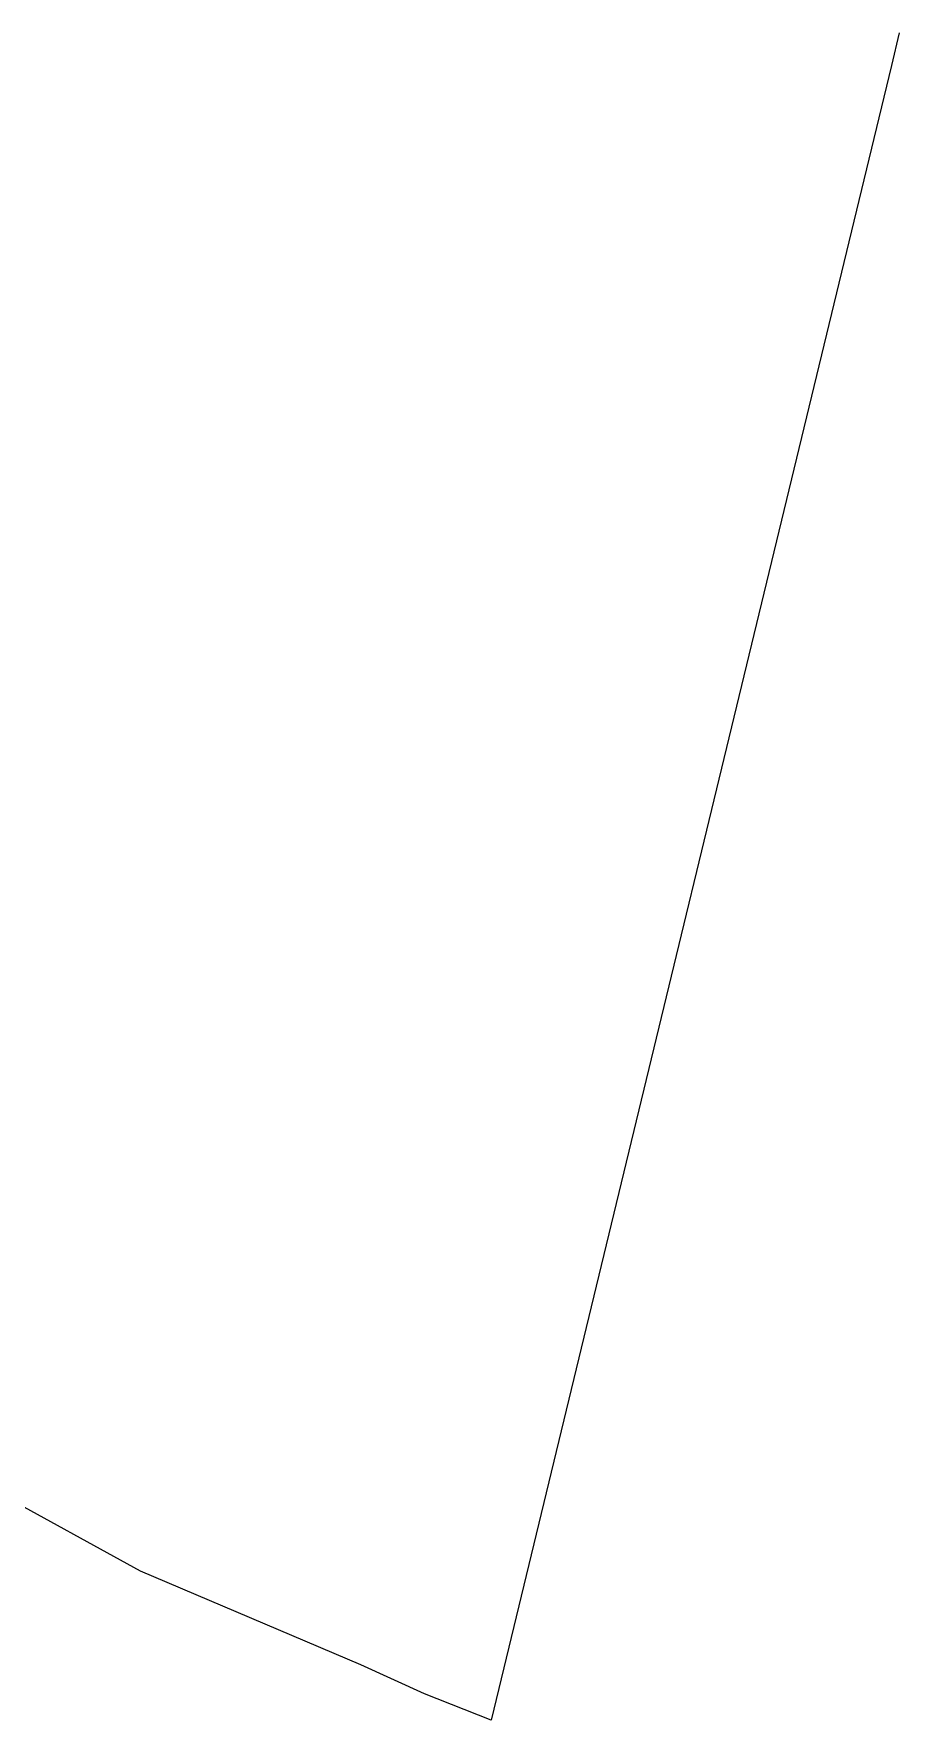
# Model space of a CAD drawing. Extents: x 0.1 to 59.6, y 0.2 to 53.5.
# Drawn here: x 19.53 to 24.62, y 2.91 to 12.84 of the extents above; entities that cross this region are included whole.
import ezdxf

# ---------------------------------------------------------------- set-up
doc = ezdxf.new("R2010")
doc.units = 0
doc.layers.add('BASE', color=7, linetype='CONTINUOUS')

msp = doc.modelspace()

# ---------------------------------------------------------------- linework, layer by layer
at = {"layer": 'BASE', "color": 7}
for p, q in [((24.6225, 12.8422), (24.5759, 12.6497)), ((24.5759, 12.6497), (22.2198, 2.9073)), ((20.1561, 3.7848), (18.9955, 4.4222)), ((21.454, 3.233), (20.1561, 3.7848)), ((21.8285, 3.0623), (21.454, 3.233)), ((22.2198, 2.9073), (21.8285, 3.0623))]:
    msp.add_line(p, q, dxfattribs=at)

doc.saveas('drawing.dxf')
